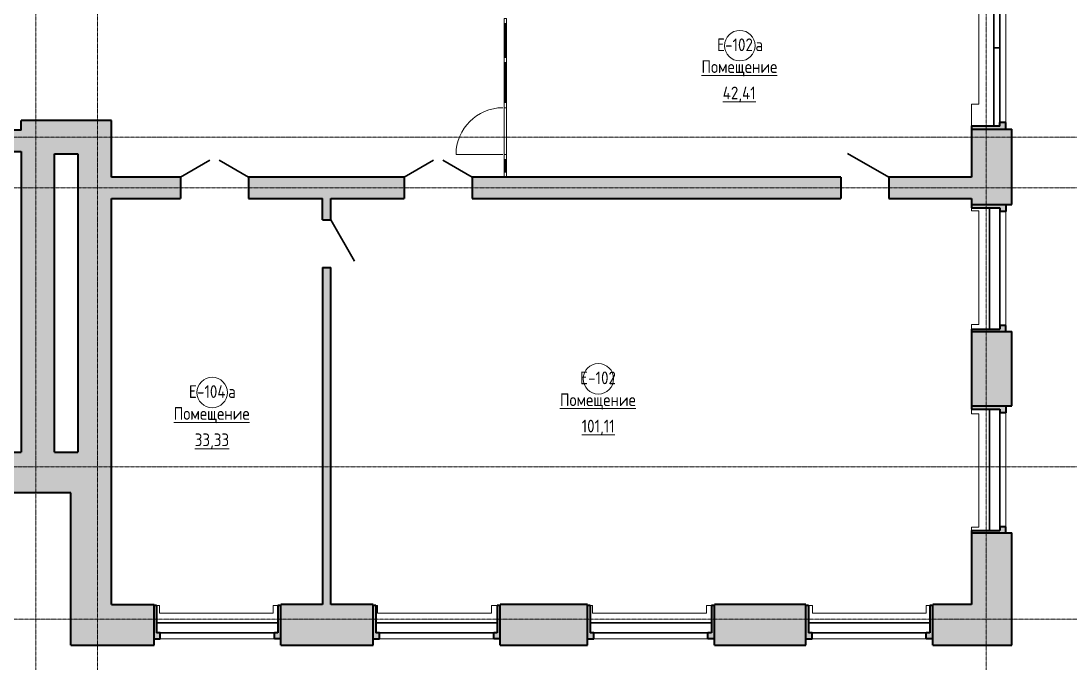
# Model space of a CAD drawing. Header units: millimetres. Extents: x -13853 to 411335, y -23261 to 161252.
# Drawn here: x 353969 to 374632, y 61740 to 74395 of the extents above; entities that cross this region are included whole.
import ezdxf

# ---------------------------------------------------------------- set-up
doc = ezdxf.new("R2010")
doc.units = ezdxf.units.MM
doc.linetypes.add('ADSK_Линия сетки', pattern=[21, 12, -3, 3, -3])
for name, color, linetype, lineweight in [('Двери', 7, 'Continuous', 18), ('Импосты витража', 7, 'Continuous', 18), ('Каркас_Импост', 7, 'Continuous', 30), ('Марки помещений', 7, 'Continuous', 18), ('Окна', 7, 'Continuous', 18), ('Оси', 7, 'Continuous', 9), ('Панели витража', 7, 'Continuous', 18), ('Панель', 7, 'Continuous', 30), ('Стены', 7, 'Continuous', 18), ('Стены разрез', 7, 'Continuous', 40)]:
    doc.layers.add(name, color=color, linetype=linetype, lineweight=lineweight)
doc.styles.add('GOST Common_1', font='GOST Common.ttf', dxfattribs={"width": 0.9, "height": 250})

# ---------------------------------------------------------------- blocks, each defined once
blk = doc.blocks.new('ИРНИТУ_Дверь_Однопольная_ДеревяннаяВнутренняя_филенчатая - 900х2080 без верха-1341270-001_Весь этаж')
at = {"layer": 'Панель'}
blk.add_line((-470, -210), (344, -680), dxfattribs=at)
blk = doc.blocks.new('AC_Дверь_Двупольная_ДеревяннаяВнутренняя_филенчатая - 1300х3000 _с верхней филенкой_-1358584-001_Весь этаж')
at = {"layer": 'Панель'}
for p, q in [((-670, -210), (-90, -545)), ((670, -210), (90, -545))]:
    blk.add_line(p, q, dxfattribs=at)
blk = doc.blocks.new('ИРНИТУ_Дверь_Однопольная_ДеревяннаяВнутренняя_филенчатая - 900х2080 без верха-1341261-001_Весь этаж')
at = {"layer": 'Панель'}
blk.add_line((-470, 80), (344, 550), dxfattribs=at)
blk = doc.blocks.new('ИРНИТУ-Окно-ГОСТ23166-99_6_3_Створки - 2350 x 2350-686478-001_Весь этаж')
at = {"layer": 'Каркас_Импост'}
for p, q in [((-1233.1, 210), (1156.9, 210)), ((-1233.1, 210), (-1233.1, 10)), ((-1233.1, 210), (-1198.1, 210)), ((1156.9, 210), (1121.9, 210)), ((1156.9, 210), (1156.9, 10)), ((-1233.1, 10), (1156.9, 10)), ((-1233.1, 10), (-1198.1, 10)), ((1156.9, 10), (1121.9, 10))]:
    blk.add_line(p, q, dxfattribs=at)
blk = doc.blocks.new('ИРНИТУ-Окно-ГОСТ23166-99_6_3_Створки - 2350 x 2350-796900-001_Весь этаж')
at = {"layer": 'Каркас_Импост'}
for p, q in [((-1233.1, -20), (1156.9, -20)), ((-1233.1, -220), (-1233.1, -20)), ((-1233.1, -20), (-1198.1, -20)), ((1156.9, -20), (1121.9, -20)), ((1156.9, -220), (1156.9, -20)), ((-1233.1, -220), (1156.9, -220)), ((-1233.1, -220), (-1198.1, -220)), ((1156.9, -220), (1121.9, -220))]:
    blk.add_line(p, q, dxfattribs=at)
blk = doc.blocks.new('ИРНИТУ-Окно-ГОСТ23166-99_4_2_Створки - 1520 x 2350-766259-001_Весь этаж')
at = {"layer": 'Каркас_Импост'}
for p, q in [((-808.1, -100), (731.9, -100)), ((-808.1, -220), (-808.1, -100)), ((-808.1, -100), (-773.1, -100)), ((731.9, -100), (696.9, -100)), ((731.9, -220), (731.9, -100)), ((-808.1, -220), (731.9, -220)), ((-808.1, -220), (-793.1, -220)), ((731.9, -220), (696.9, -220))]:
    blk.add_line(p, q, dxfattribs=at)
blk = doc.blocks.new('ИРНИТУ-Окно-ГОСТ23166-99_4_2_Створки - 1520 x 2350-766262-001_Весь этаж')
at = {"layer": 'Каркас_Импост'}
for p, q in [((-808.1, -100), (731.9, -100)), ((-808.1, -220), (-808.1, -100)), ((-808.1, -100), (-773.1, -100)), ((731.9, -100), (696.9, -100)), ((731.9, -220), (731.9, -100)), ((-808.1, -220), (731.9, -220)), ((-808.1, -220), (-773.1, -220)), ((731.9, -220), (716.9, -220))]:
    blk.add_line(p, q, dxfattribs=at)
blk = doc.blocks.new('Дверь-Витраж-Одинарная-Остекление - Дверь-Витраж-Одинарная-Остекление-1283142-001_Весь этаж')
at = {"layer": 'Двери'}
blk.add_arc((460, -50.8), 920, 180, 270, dxfattribs=at)
at = {"layer": 'Панель', "lineweight": 18}
blk.add_line((460, -50.8), (460, -970.8), dxfattribs=at)
blk = doc.blocks.new('Системная панель - ADSK_Глухая_25 Пластик-1283129-001_Весь этаж')
at = {"layer": 'Панели витража'}
for p, q in [((-335, 12.5), (335, 12.5)), ((-335, -12.5), (-335, 12.5)), ((335, -12.5), (335, 12.5)), ((335, -12.5), (-335, -12.5))]:
    blk.add_line(p, q, dxfattribs=at)
blk = doc.blocks.new('Системная панель - ADSK_Глухая_25 Пластик-1283130-001_Весь этаж')
at = {"layer": 'Панели витража'}
for p, q in [((-395, 12.5), (395, 12.5)), ((-395, -12.5), (-395, 12.5)), ((395, -12.5), (395, 12.5)), ((395, -12.5), (-395, -12.5))]:
    blk.add_line(p, q, dxfattribs=at)
blk = doc.blocks.new('Системная панель - ADSK_Cтеклопакет_25-1283127-001_Весь этаж')
at = {"layer": 'Панели витража'}
for p, q in [((-125, 12.5), (125, 12.5)), ((-125, -12.5), (-125, 12.5)), ((125, -12.5), (125, 12.5)), ((125, -12.5), (-125, -12.5))]:
    blk.add_line(p, q, dxfattribs=at)
blk = doc.blocks.new('Прямоугольный импост - 100х50-1283108-001_Весь этаж')
at = {"layer": 'Импосты витража'}
for p, q in [((363484, 73575), (363484, 72785)), ((363534, 72785), (363534, 73575))]:
    blk.add_line(p, q, dxfattribs=at)
blk = doc.blocks.new('Прямоугольный импост - 100х50-1283107-001_Весь этаж')
at = {"layer": 'Импосты витража'}
for p, q in [((363484, 75835), (363484, 75585)), ((363534, 75585), (363534, 75835))]:
    blk.add_line(p, q, dxfattribs=at)
blk = doc.blocks.new('Прямоугольный импост - 100х50-1283109-001_Весь этаж')
at = {"layer": 'Импосты витража'}
for p, q in [((363484, 74345), (363484, 73675)), ((363534, 73675), (363534, 74345))]:
    blk.add_line(p, q, dxfattribs=at)
blk = doc.blocks.new('Прямоугольный импост - 100х50-1283113-001_Весь этаж')
at = {"layer": 'Импосты витража'}
for p, q in [((363484, 71765), (363484, 72685)), ((363534, 72685), (363534, 71765))]:
    blk.add_line(p, q, dxfattribs=at)
blk = doc.blocks.new('Прямоугольный импост - 100х50-1283138-001_Весь этаж')
at = {"layer": 'Импосты витража'}
for p, q in [((0, 25), (-100, 25)), ((-100, 25), (-100, -25)), ((0, -25), (0, 25)), ((0, -25), (-100, -25))]:
    blk.add_line(p, q, dxfattribs=at)
blk = doc.blocks.new('Прямоугольный импост - 100х50-1283120-001_Весь этаж')
at = {"layer": 'Импосты витража'}
for p, q in [((50, 25), (-50, 25)), ((-50, 25), (-50, -25)), ((50, -25), (50, 25)), ((50, -25), (-50, -25))]:
    blk.add_line(p, q, dxfattribs=at)
blk = doc.blocks.new('ADSK_Марка_Помещение - Номер Имя Площадь Площадь проемов-115235-001_Весь этаж')
at = {"layer": 'Марки помещений'}
blk.add_circle((0, 0), 3, dxfattribs=at)

msp = doc.modelspace()

# ---------------------------------------------------------------- hatches: boundary and pattern name
at = {"layer": 'Стены'}
h = msp.add_hatch(color=256, dxfattribs=at)
h.paths.add_polyline_path([(372689, 62895), (373489, 62895), (373489, 64309), (372689, 64309)], flags=0)
h.paths.add_polyline_path([(372689, 66809), (373489, 66809), (373489, 68275), (372689, 68275)], flags=0)
h.paths.add_polyline_path([(373489, 70775), (373489, 72265), (372689, 72265), (372689, 70775)], flags=0)
h.paths.add_polyline_path([(373489, 75465), (373489, 77575), (372689, 77575), (372689, 75465)], flags=0)
h.paths.add_polyline_path([(372689, 80075), (373489, 80075), (373489, 81375), (372689, 81375)], flags=0)
h.paths.add_polyline_path([(373489, 83875), (373489, 85115), (372689, 85115), (372689, 83875)], flags=0)
h = msp.add_hatch(color=256, dxfattribs=at)
h.paths.add_polyline_path([(372689, 72265), (373369, 72265), (373369, 72395), (373249, 72395), (373249, 72325), (372689, 72325)], flags=0)
h.paths.add_polyline_path([(373249, 75335), (373369, 75335), (373369, 75465), (372689, 75465), (372689, 75405), (373249, 75405)], flags=0)
for points in [[(354629, 71776), (355749, 71776), (355749, 72436), (353969, 72436), (353969, 71776)], [(354629, 65895), (354629, 71776), (353969, 71776), (353969, 65895)], [(355749, 65895), (355749, 71776), (355089, 71776), (355089, 65895)], [(354949, 62095), (355749, 62095), (355749, 65095), (354949, 65095)]]:
    msp.add_hatch(color=256, dxfattribs=at).paths.add_polyline_path(points, flags=0)
h = msp.add_hatch(color=256, dxfattribs=at)
h.paths.add_polyline_path([(337514, 71824), (337514, 72244), (336679, 72244), (336679, 71824)], flags=0)
h.paths.add_polyline_path([(342099, 71824), (344699, 71824), (344699, 72244), (342099, 72244)], flags=0)
h.paths.add_polyline_path([(341109, 71824), (341109, 72244), (338504, 72244), (338504, 71824), (340103, 71824)], flags=0)
h.paths.add_polyline_path([(346039, 71824), (351494, 71824), (351494, 72244), (346039, 72244)], flags=0)
h.paths.add_polyline_path([(352434, 71824), (353969, 71824), (353969, 72244), (352434, 72244)], flags=0)
h = msp.add_hatch(color=256, dxfattribs=at)
h.paths.add_polyline_path([(356981, 70895), (357110, 70895), (357110, 71315), (355749, 71315), (355749, 70895)], flags=0)
h.paths.add_polyline_path([(362855, 70895), (370120, 70895), (370120, 71315), (362855, 71315)], flags=0)
h.paths.add_polyline_path([(358450, 70895), (361515, 70895), (361515, 71315), (358450, 71315)], flags=0)
h.paths.add_polyline_path([(372689, 70895), (372689, 71315), (371060, 71315), (371060, 70895)], flags=0)
h = msp.add_hatch(color=256, dxfattribs=at)
h.paths.add_polyline_path([(360069, 62895), (360069, 69535), (359909, 69535), (359909, 62895)], flags=0)
h.paths.add_polyline_path([(359909, 70475), (360069, 70475), (360069, 70895), (359909, 70895)], flags=0)
h = msp.add_hatch(color=256, dxfattribs=at)
h.paths.add_polyline_path([(372689, 68275), (373369, 68275), (373369, 68390), (373249, 68390), (373249, 68320), (372689, 68320)], flags=0)
h.paths.add_polyline_path([(373369, 70640), (373369, 70775), (372689, 70775), (372689, 70710), (373249, 70710), (373249, 70640)], flags=0)
h = msp.add_hatch(color=256, dxfattribs=at)
h.paths.add_polyline_path([(372689, 64309), (373369, 64309), (373369, 64424), (373249, 64424), (373249, 64354), (372689, 64354)], flags=0)
h.paths.add_polyline_path([(373369, 66674), (373369, 66809), (372689, 66809), (372689, 66744), (373249, 66744), (373249, 66674)], flags=0)
h = msp.add_hatch(color=256, dxfattribs=at)
h.paths.add_polyline_path([(275744, 65095), (275744, 65215), (275674, 65215), (275674, 65895), (273639, 65895), (273639, 65095)], flags=0)
h.paths.add_polyline_path([(276810, 65095), (277144, 65095), (277144, 65215), (277074, 65215), (277074, 65895), (276714, 65895), (276714, 65215), (276644, 65215), (276644, 65095)], flags=0)
h.paths.add_polyline_path([(289808, 65095), (289808, 65215), (289738, 65215), (289738, 65895), (288193, 65895), (288193, 65215), (288123, 65215), (288123, 65095), (289469, 65095)], flags=0)
h.paths.add_polyline_path([(282844, 65095), (282844, 65215), (282774, 65215), (282774, 65895), (282414, 65895), (282414, 65215), (282344, 65215), (282344, 65095)], flags=0)
h.paths.add_polyline_path([(283744, 65095), (286303, 65095), (286303, 65215), (286233, 65215), (286233, 65895), (283814, 65895), (283814, 65215), (283744, 65215)], flags=0)
h.paths.add_polyline_path([(278044, 65095), (281444, 65095), (281444, 65215), (281374, 65215), (281374, 65895), (278114, 65895), (278114, 65215), (278044, 65215)], flags=0)
h.paths.add_polyline_path([(291628, 65095), (293413, 65095), (293413, 65215), (293343, 65215), (293343, 65895), (291698, 65895), (291698, 65215), (291628, 65215)], flags=0)
h.paths.add_polyline_path([(297118, 65095), (297118, 65215), (297048, 65215), (297048, 65895), (295303, 65895), (295303, 65215), (295233, 65215), (295233, 65095)], flags=0)
h.paths.add_polyline_path([(306047, 65095), (307532, 65095), (307532, 65215), (307462, 65215), (307462, 65895), (306117, 65895), (306117, 65215), (306047, 65215)], flags=0)
h.paths.add_polyline_path([(309352, 65095), (312392, 65095), (312392, 65215), (312322, 65215), (312322, 65895), (309422, 65895), (309422, 65215), (309352, 65215)], flags=0)
h.paths.add_polyline_path([(304227, 65095), (304227, 65215), (304157, 65215), (304157, 65895), (302513, 65895), (302513, 65215), (302443, 65215), (302443, 65095)], flags=0)
h.paths.add_polyline_path([(298938, 65095), (300623, 65095), (300623, 65215), (300553, 65215), (300553, 65895), (299008, 65895), (299008, 65215), (298938, 65215)], flags=0)
h.paths.add_polyline_path([(319137, 65095), (319137, 65215), (319067, 65215), (319067, 65895), (316202, 65895), (316202, 65215), (316132, 65215), (316132, 65095)], flags=0)
h.paths.add_polyline_path([(328267, 65095), (329651, 65095), (329651, 65215), (329581, 65215), (329581, 65895), (328337, 65895), (328337, 65215), (328267, 65215)], flags=0)
h.paths.add_polyline_path([(320957, 65095), (322742, 65095), (322742, 65215), (322672, 65215), (322672, 65895), (321027, 65895), (321027, 65215), (320957, 65215)], flags=0)
h.paths.add_polyline_path([(331664, 65095), (333556, 65095), (333556, 65215), (333486, 65215), (333486, 65895), (331541, 65895), (331541, 65215), (331471, 65215), (331471, 65095)], flags=0)
h.paths.add_polyline_path([(324562, 65095), (326447, 65095), (326447, 65215), (326377, 65215), (326377, 65895), (324632, 65895), (324632, 65215), (324562, 65215)], flags=0)
h.paths.add_polyline_path([(338981, 65095), (340666, 65095), (340666, 65215), (340596, 65215), (340596, 65895), (339051, 65895), (339051, 65215), (338981, 65215)], flags=0)
h.paths.add_polyline_path([(335376, 65095), (337161, 65095), (337161, 65215), (337091, 65215), (337091, 65895), (335446, 65895), (335446, 65215), (335376, 65215)], flags=0)
h.paths.add_polyline_path([(342486, 65095), (344171, 65095), (344171, 65215), (344101, 65215), (344101, 65895), (342556, 65895), (342556, 65215), (342486, 65215)], flags=0)
h.paths.add_polyline_path([(351280, 65095), (351280, 65215), (351210, 65215), (351210, 65895), (349665, 65895), (349665, 65215), (349595, 65215), (349595, 65095)], flags=0)
h.paths.add_polyline_path([(345991, 65095), (347775, 65095), (347775, 65215), (347705, 65215), (347705, 65895), (346061, 65895), (346061, 65215), (345991, 65215)], flags=0)
h.paths.add_polyline_path([(353100, 65095), (355749, 65095), (355749, 65895), (353170, 65895), (353170, 65215), (353100, 65215)], flags=0)
h = msp.add_hatch(color=256, dxfattribs=at)
h.paths.add_polyline_path([(356589, 62095), (356589, 62895), (355749, 62895), (355749, 62095)], flags=0)
h.paths.add_polyline_path([(359089, 62095), (360909, 62095), (360909, 62895), (359089, 62895)], flags=0)
h.paths.add_polyline_path([(365129, 62095), (365129, 62895), (363409, 62895), (363409, 62095)], flags=0)
h.paths.add_polyline_path([(367629, 62095), (369429, 62095), (369429, 62895), (367629, 62895)], flags=0)
h.paths.add_polyline_path([(373489, 62095), (373489, 62895), (371929, 62895), (371929, 62095)], flags=0)
h = msp.add_hatch(color=256, dxfattribs=at)
h.paths.add_polyline_path([(358960, 62215), (359089, 62215), (359089, 62875), (359030, 62875), (359030, 62335), (358960, 62335)], flags=0)
h.paths.add_polyline_path([(356589, 62215), (356710, 62215), (356710, 62335), (356640, 62335), (356640, 62875), (356589, 62875)], flags=0)
h = msp.add_hatch(color=256, dxfattribs=at)
h.paths.add_polyline_path([(363280, 62215), (363409, 62215), (363409, 62875), (363350, 62875), (363350, 62335), (363280, 62335)], flags=0)
h.paths.add_polyline_path([(360909, 62215), (361030, 62215), (361030, 62335), (360960, 62335), (360960, 62875), (360909, 62875)], flags=0)
h = msp.add_hatch(color=256, dxfattribs=at)
h.paths.add_polyline_path([(367500, 62215), (367629, 62215), (367629, 62875), (367570, 62875), (367570, 62335), (367500, 62335)], flags=0)
h.paths.add_polyline_path([(365129, 62215), (365250, 62215), (365250, 62335), (365180, 62335), (365180, 62875), (365129, 62875)], flags=0)
h = msp.add_hatch(color=256, dxfattribs=at)
h.paths.add_polyline_path([(371800, 62215), (371929, 62215), (371929, 62875), (371870, 62875), (371870, 62335), (371800, 62335)], flags=0)
h.paths.add_polyline_path([(369429, 62215), (369550, 62215), (369550, 62335), (369480, 62335), (369480, 62875), (369429, 62875)], flags=0)

# ---------------------------------------------------------------- linework, layer by layer
at = {"layer": 'Оси', "linetype": 'ADSK_Линия сетки'}
for p, q in [((354259, 153732), (354259, -22443)), ((355479, 153732), (355479, -22443)), ((372979, 147691), (372979, -22443)), ((-13035, 72105), (410517, 72105)), ((-13035, 71105), (410517, 71105)), ((-13035, 65605), (410517, 65605)), ((410517, 62605), (-13035, 62605))]:
    msp.add_line(p, q, dxfattribs=at)
at = {"layer": 'Стены'}
for p, q in [((373369, 75335), (373369, 72395)), ((372839, 72755), (372839, 74995)), ((372689, 72325), (372689, 72755)), ((372689, 72755), (372839, 72755)), ((372689, 70655), (372689, 70710)), ((372689, 70655), (372839, 70655)), ((372839, 70655), (372839, 68415)), ((373369, 70640), (373369, 68390)), ((372689, 68320), (372689, 68415)), ((372839, 68415), (372689, 68415)), ((372689, 66655), (372689, 66744)), ((372689, 66655), (372839, 66655)), ((372839, 66655), (372839, 64415)), ((373369, 66674), (373369, 64424)), ((372689, 64354), (372689, 64415)), ((372839, 64415), (372689, 64415)), ((356640, 62875), (356694, 62875)), ((356694, 62725), (356694, 62875)), ((358934, 62875), (359030, 62875)), ((358934, 62875), (358934, 62725)), ((360960, 62875), (360994, 62875)), ((360994, 62725), (360994, 62875)), ((363234, 62875), (363350, 62875)), ((363234, 62875), (363234, 62725)), ((365180, 62875), (365229, 62875)), ((365229, 62725), (365229, 62875)), ((367469, 62875), (367570, 62875)), ((367469, 62875), (367469, 62725)), ((369480, 62875), (369560, 62875)), ((369560, 62725), (369560, 62875)), ((371800, 62875), (371870, 62875)), ((371800, 62875), (371800, 62725)), ((358934, 62725), (356694, 62725)), ((363234, 62725), (360994, 62725)), ((367469, 62725), (365229, 62725)), ((371800, 62725), (369560, 62725)), ((358960, 62215), (356710, 62215)), ((363280, 62215), (361030, 62215)), ((367500, 62215), (365250, 62215)), ((371800, 62215), (369550, 62215))]:
    msp.add_line(p, q, dxfattribs=at)
at = {"layer": 'Стены разрез'}
for p, q in [((355749, 72436), (353969, 72436)), ((353969, 72244), (353969, 72436)), ((355749, 71315), (355749, 72436)), ((372689, 72325), (372689, 71315)), ((372689, 72325), (373249, 72325)), ((373249, 72325), (373249, 72395)), ((373369, 72395), (373249, 72395)), ((373369, 72265), (373369, 72395)), ((353969, 72244), (352434, 72244)), ((372689, 72265), (373489, 72265)), ((373489, 70775), (373489, 72265)), ((352434, 71824), (353969, 71824)), ((353969, 71824), (353969, 65895)), ((354629, 65895), (354629, 71776)), ((354629, 71776), (355089, 71776)), ((355089, 71776), (355089, 65895)), ((357110, 71315), (355749, 71315)), ((357110, 71315), (357110, 70895)), ((361515, 71315), (358450, 71315)), ((358450, 71315), (358450, 70895)), ((361515, 71315), (361515, 70895)), ((370120, 71315), (362855, 71315)), ((362855, 71315), (362855, 70895)), ((370120, 71315), (370120, 70895)), ((372689, 71315), (371060, 71315)), ((371060, 71315), (371060, 70895)), ((355749, 62895), (355749, 70895)), ((355749, 70895), (357110, 70895)), ((358450, 70895), (359909, 70895)), ((359909, 70475), (359909, 70895)), ((360069, 70895), (361515, 70895)), ((360069, 70475), (360069, 70895)), ((362855, 70895), (370120, 70895)), ((371060, 70895), (372689, 70895)), ((372689, 70895), (372689, 70710)), ((372689, 70775), (373489, 70775)), ((372689, 70710), (373249, 70710)), ((373249, 70710), (373249, 70640)), ((373369, 70775), (373369, 70640)), ((359909, 70475), (360069, 70475)), ((373369, 70640), (373249, 70640)), ((359909, 69535), (359909, 62895)), ((359909, 69535), (360069, 69535)), ((360069, 62895), (360069, 69535)), ((372689, 68320), (372689, 66744)), ((372689, 68320), (373249, 68320)), ((372689, 68275), (373489, 68275)), ((373249, 68390), (373249, 68320)), ((373369, 68390), (373249, 68390)), ((373369, 68275), (373369, 68390)), ((373489, 66809), (373489, 68275)), ((372689, 66809), (373489, 66809)), ((372689, 66744), (373249, 66744)), ((373249, 66744), (373249, 66674)), ((373369, 66809), (373369, 66674)), ((373369, 66674), (373249, 66674)), ((353170, 65895), (353969, 65895)), ((354629, 65895), (355089, 65895)), ((354949, 65095), (353100, 65095)), ((354949, 62095), (354949, 65095)), ((372689, 64354), (372689, 62895)), ((372689, 64354), (373249, 64354)), ((372689, 64309), (373489, 64309)), ((373249, 64424), (373249, 64354)), ((373369, 64424), (373249, 64424)), ((373369, 64309), (373369, 64424)), ((373489, 62095), (373489, 64309)), ((355749, 62895), (356589, 62895)), ((356589, 62095), (356589, 62895)), ((356640, 62875), (356589, 62875)), ((356640, 62875), (356640, 62335)), ((359089, 62875), (359030, 62875)), ((359030, 62875), (359030, 62335)), ((359909, 62895), (359089, 62895)), ((359089, 62095), (359089, 62895)), ((360909, 62895), (360069, 62895)), ((360909, 62095), (360909, 62895)), ((360960, 62875), (360909, 62875)), ((360960, 62875), (360960, 62335)), ((363409, 62875), (363350, 62875)), ((363350, 62875), (363350, 62335)), ((365129, 62895), (363409, 62895)), ((363409, 62095), (363409, 62895)), ((365129, 62095), (365129, 62895)), ((365180, 62875), (365129, 62875)), ((365180, 62875), (365180, 62335)), ((367629, 62875), (367570, 62875)), ((367570, 62875), (367570, 62335)), ((369429, 62895), (367629, 62895)), ((367629, 62095), (367629, 62895)), ((369429, 62095), (369429, 62895)), ((369480, 62875), (369429, 62875)), ((369480, 62875), (369480, 62335)), ((371929, 62875), (371870, 62875)), ((371870, 62875), (371870, 62335)), ((372689, 62895), (371929, 62895)), ((371929, 62095), (371929, 62895)), ((356589, 62215), (356710, 62215)), ((356710, 62335), (356640, 62335)), ((356710, 62215), (356710, 62335)), ((359030, 62335), (358960, 62335)), ((358960, 62215), (358960, 62335)), ((359089, 62215), (358960, 62215)), ((360909, 62215), (361030, 62215)), ((361030, 62335), (360960, 62335)), ((361030, 62215), (361030, 62335)), ((363350, 62335), (363280, 62335)), ((363280, 62215), (363280, 62335)), ((363409, 62215), (363280, 62215)), ((365129, 62215), (365250, 62215)), ((365250, 62335), (365180, 62335)), ((365250, 62215), (365250, 62335)), ((367570, 62335), (367500, 62335)), ((367500, 62215), (367500, 62335)), ((367629, 62215), (367500, 62215)), ((369429, 62215), (369550, 62215)), ((369550, 62335), (369480, 62335)), ((369550, 62215), (369550, 62335)), ((371870, 62335), (371800, 62335)), ((371800, 62215), (371800, 62335)), ((371929, 62215), (371800, 62215)), ((354949, 62095), (356589, 62095)), ((359089, 62095), (360909, 62095)), ((363409, 62095), (365129, 62095)), ((367629, 62095), (369429, 62095)), ((371929, 62095), (373489, 62095))]:
    msp.add_line(p, q, dxfattribs=at)

# ---------------------------------------------------------------- block references
at = {"layer": 'Двери'}
for name, p, rotation in [('Дверь-Витраж-Одинарная-Остекление - Дверь-Витраж-Одинарная-Остекление-1283142-001_Весь этаж', (363509, 72225), 270.0000000000001), ('ИРНИТУ_Дверь_Однопольная_ДеревяннаяВнутренняя_филенчатая - 900х2080 без верха-1341270-001_Весь этаж', (370590, 71105), 180), ('AC_Дверь_Двупольная_ДеревяннаяВнутренняя_филенчатая - 1300х3000 _с верхней филенкой_-1358584-001_Весь этаж', (357780, 71105), 180), ('AC_Дверь_Двупольная_ДеревяннаяВнутренняя_филенчатая - 1300х3000 _с верхней филенкой_-1358584-001_Весь этаж', (362185, 71105), 180), ('ИРНИТУ_Дверь_Однопольная_ДеревяннаяВнутренняя_филенчатая - 900х2080 без верха-1341261-001_Весь этаж', (359989, 70005), 270.0000000000001)]:
    msp.add_blockref(name, p, dxfattribs=dict(at, rotation=rotation))
at = {"layer": 'Импосты витража', "extrusion": (0, 0, -1), "rotation": 269.9999999999999}
for name, p in [('Прямоугольный импост - 100х50-1283120-001_Весь этаж', (-363509, 74395)), ('Прямоугольный импост - 100х50-1283120-001_Весь этаж', (-363509, 73625)), ('Прямоугольный импост - 100х50-1283120-001_Весь этаж', (-363509, 72735)), ('Прямоугольный импост - 100х50-1283120-001_Весь этаж', (-363509, 71715)), ('Прямоугольный импост - 100х50-1283138-001_Весь этаж', (-363509, 71315))]:
    msp.add_blockref(name, p, dxfattribs=at)
at = {"layer": 'Импосты витража'}
for name, p in [('Прямоугольный импост - 100х50-1283109-001_Весь этаж', (0, 0)), ('Прямоугольный импост - 100х50-1283108-001_Весь этаж', (0, 0)), ('Прямоугольный импост - 100х50-1283113-001_Весь этаж', (0, 0)), ('Прямоугольный импост - 100х50-1283107-001_Весь этаж', (0, -4170))]:
    msp.add_blockref(name, p, dxfattribs=at)
at = {"layer": 'Марки помещений', "xscale": 99.99999999999993, "yscale": 99.99999999999993, "zscale": 99.99999999999993}
for p in [(368128, 73908), (365342, 67342), (357735, 67072)]:
    msp.add_blockref('ADSK_Марка_Помещение - Номер Имя Площадь Площадь проемов-115235-001_Весь этаж', p, dxfattribs=at)
at = {"layer": 'Окна'}
for name, p, rotation in [('ИРНИТУ-Окно-ГОСТ23166-99_4_2_Створки - 1520 x 2350-766259-001_Весь этаж', (373029, 74673), 90), ('ИРНИТУ-Окно-ГОСТ23166-99_4_2_Створки - 1520 x 2350-766262-001_Весь этаж', (373029, 73133), 90), ('ИРНИТУ-Окно-ГОСТ23166-99_6_3_Створки - 2350 x 2350-796900-001_Весь этаж', (373029, 69553), 90), ('ИРНИТУ-Окно-ГОСТ23166-99_6_3_Створки - 2350 x 2350-796900-001_Весь этаж', (373029, 65587), 90), ('ИРНИТУ-Окно-ГОСТ23166-99_6_3_Створки - 2350 x 2350-686478-001_Весь этаж', (357796, 62545), 180), ('ИРНИТУ-Окно-ГОСТ23166-99_6_3_Створки - 2350 x 2350-686478-001_Весь этаж', (362116, 62545), 180), ('ИРНИТУ-Окно-ГОСТ23166-99_6_3_Створки - 2350 x 2350-686478-001_Весь этаж', (366336, 62545), 180), ('ИРНИТУ-Окно-ГОСТ23166-99_6_3_Створки - 2350 x 2350-686478-001_Весь этаж', (370636, 62545), 180)]:
    msp.add_blockref(name, p, dxfattribs=dict(at, rotation=rotation))
at = {"layer": 'Панели витража', "rotation": 270.0000000000001}
for name, p in [('Системная панель - ADSK_Глухая_25 Пластик-1283129-001_Весь этаж', (363509, 74010)), ('Системная панель - ADSK_Глухая_25 Пластик-1283130-001_Весь этаж', (363509, 73180)), ('Системная панель - ADSK_Cтеклопакет_25-1283127-001_Весь этаж', (363509, 71540))]:
    msp.add_blockref(name, p, dxfattribs=at)

# ---------------------------------------------------------------- texts
at = {"layer": 'Марки помещений', "lineweight": 9, "char_height": 250, "attachment_point": 1, "style": 'GOST Common_1'}
for s, insert, width in [('\\fGOST Common|b0|i0|c204|p34|;\\W.9;Е', (367678, 74051), 194.81), ('-102', (367839, 74051), 721.52), ('\\fGOST Common|b0|i0|c204|p34|;\\W.9;а', (368434, 74051), 216.46), ('\\LПомещение', (367371, 73620), 1875.95), ('\\L42,41', (367791, 73101), 858.61), ('\\fGOST Common|b0|i0|c204|p34|;\\W.9;Е', (364980, 67486), 194.81), ('-102', (365141, 67486), 721.52), ('\\fGOST Common|b0|i0|c204|p34|;\\W.9;Е', (357275, 67215), 194.81), ('-104', (357436, 67215), 743.16), ('\\fGOST Common|b0|i0|c204|p34|;\\W.9;а', (358049, 67215), 216.46), ('\\LПомещение', (364584, 67054), 1875.95), ('\\LПомещение', (356977, 66784), 1875.95), ('\\L101,11', (365013, 66536), 836.96), ('\\L33,33', (357391, 66265), 873.04)]:
    msp.add_mtext(s, dxfattribs=dict(at, insert=insert, width=width))

doc.saveas('drawing.dxf')
